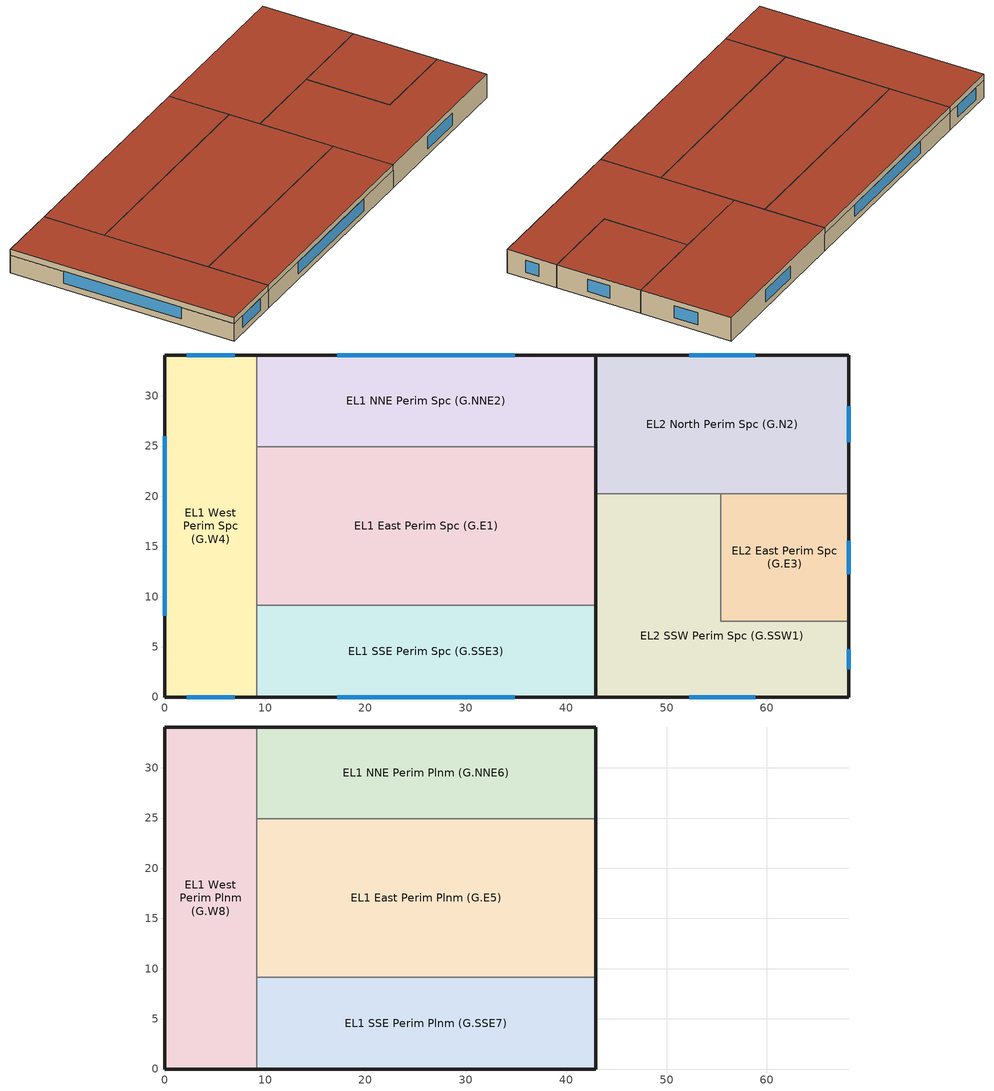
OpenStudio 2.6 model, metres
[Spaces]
EL1 East Perim Spc (G.E1)
 floor ground: 42.93,24.94 42.93,9.13 9.14,9.13 9.14,24.94 z0
 wall outside: 42.93,9.13 42.93,24.94 z0:2.74
 wall to EL1 NNE Perim Spc (G.NNE2): 42.93,24.94 9.14,24.94 z0:2.74
 wall to EL1 West Perim Spc (G.W4): 9.14,24.94 9.14,9.13 z0:2.74
 wall to EL1 SSE Perim Spc (G.SSE3): 9.14,9.13 42.93,9.13 z0:2.74
EL1 NNE Perim Spc (G.NNE2)
 floor ground: 42.93,34.08 42.93,24.94 9.14,24.94 9.14,34.08 z0
 wall outside: 42.93,24.94 42.93,34.08 9.14,34.08 z0:2.74
 wall to EL1 West Perim Spc (G.W4): 9.14,34.08 9.14,24.94 z0:2.74
 window: 34.89,34.08 17.19,34.08 z0.91:2.74
EL1 West Perim Spc (G.W4)
 floor ground: 9.14,34.08 9.14,0 0,0 0,34.08 z0
 wall outside: 9.14,34.08 0,34.08 0,0 9.14,0 z0:2.74
 wall to EL1 SSE Perim Spc (G.SSE3): 9.14,0 9.14,9.13 z0:2.74
 window: 2.18,0 6.97,0 / 6.97,34.08 2.18,34.08 / 0,25.97 0,8.11 z0.91:2.74
EL1 SSE Perim Spc (G.SSE3)
 floor ground: 42.93,9.13 42.93,0 9.14,0 9.14,9.13 z0
 wall outside: 9.14,0 42.93,0 42.93,9.13 z0:2.74
 window: 17.19,0 34.89,0 z0.91:2.74
EL2 SSW Perim Spc (G.SSW1)
 floor ground: 55.39,20.28 55.39,7.53 68.15,7.53 68.15,0 42.93,0 42.93,20.28 z0
 wall outside: 42.93,20.28 42.93,0 68.15,0 68.15,7.53 z0:3.66
 wall to EL2 East Perim Spc (G.E3): 68.15,7.53 55.39,7.53 55.39,20.28 z0:3.66
 wall to EL2 North Perim Spc (G.N2): 55.39,20.28 42.93,20.28 z0:3.66
 window: 52.25,0 58.84,0 / 68.15,2.78 68.15,4.75 z0.91:2.82
 roof outside: 68.15,0 68.15,7.53 55.39,7.53 55.39,20.28 42.93,20.28 42.93,0 z3.66
EL2 East Perim Spc (G.E3)
 floor ground: 68.15,20.28 68.15,7.53 55.39,7.53 55.39,20.28 z0
 wall outside: 68.15,7.53 68.15,20.28 z0:3.66
 wall to EL2 North Perim Spc (G.N2): 68.15,20.28 55.39,20.28 z0:3.66
 window: 68.15,12.24 68.15,15.57 z0.91:2.82
 roof outside: 68.15,7.53 68.15,20.28 55.39,20.28 55.39,7.53 z3.66
EL2 North Perim Spc (G.N2)
 floor ground: 68.15,34.08 68.15,20.28 42.93,20.28 42.93,34.08 z0
 wall outside: 68.15,20.28 68.15,34.08 42.93,34.08 42.93,20.28 z0:3.66
 window: 58.84,34.08 52.25,34.08 / 68.15,25.37 68.15,28.98 z0.91:2.82
 roof outside: 68.15,20.28 68.15,34.08 42.93,34.08 42.93,20.28 z3.66
EL1 East Perim Plnm (G.E5)
 floor to EL1 East Perim Spc (G.E1): 42.93,24.94 42.93,9.13 9.14,9.13 9.14,24.94 z2.74
 wall outside: 42.93,9.13 42.93,24.94 z2.74:3.66
 wall to EL1 NNE Perim Plnm (G.NNE6): 42.93,24.94 9.14,24.94 z2.74:3.66
 wall to EL1 West Perim Plnm (G.W8): 9.14,24.94 9.14,9.13 z2.74:3.66
 wall to EL1 SSE Perim Plnm (G.SSE7): 9.14,9.13 42.93,9.13 z2.74:3.66
 roof outside: 42.93,9.13 42.93,24.94 9.14,24.94 9.14,9.13 z3.66
EL1 NNE Perim Plnm (G.NNE6)
 floor to EL1 NNE Perim Spc (G.NNE2): 42.93,34.08 42.93,24.94 9.14,24.94 9.14,34.08 z2.74
 wall outside: 42.93,24.94 42.93,34.08 9.14,34.08 z2.74:3.66
 wall to EL1 West Perim Plnm (G.W8): 9.14,34.08 9.14,24.94 z2.74:3.66
 roof outside: 42.93,24.94 42.93,34.08 9.14,34.08 9.14,24.94 z3.66
EL1 SSE Perim Plnm (G.SSE7)
 floor to EL1 SSE Perim Spc (G.SSE3): 42.93,9.13 42.93,0 9.14,0 9.14,9.13 z2.74
 wall outside: 9.14,0 42.93,0 42.93,9.13 z2.74:3.66
 wall to EL1 West Perim Plnm (G.W8): 9.14,9.13 9.14,0 z2.74:3.66
 roof outside: 42.93,0 42.93,9.13 9.14,9.13 9.14,0 z3.66
EL1 West Perim Plnm (G.W8)
 floor to EL1 West Perim Spc (G.W4): 9.14,34.08 9.14,0 0,0 0,34.08 z2.74
 wall outside: 9.14,34.08 0,34.08 0,0 9.14,0 z2.74:3.66
 roof outside: 9.14,0 9.14,34.08 0,34.08 0,0 z3.66
[Building]
DEER_EPr: Standards Number of Stories=2; Standards Number of Above Ground Stories=2
[Site]
Site 1
[ClimateZones]
Climate Zone Institution Name 2=CEC; Climate Zone Document Name 2=California Climate Zone Descriptions; Climate Zone Document Year 2=1995
[BuildingStory]
EL1 Ground Flr; EL2 Ground Flr
[Space]
Name | Space Type | Building Story | Thermal Zone | Part of Total Floor Area
EL1 East Perim Spc (G.E1) | Classroom | EL1 Ground Flr | EL1 East Perim Spc (G.E1) ZN
EL1 NNE Perim Spc (G.NNE2) | Classroom | EL1 Ground Flr | EL1 NNE Perim Spc (G.NNE2) ZN
EL1 SSE Perim Spc (G.SSE3) | Classroom | EL1 Ground Flr | EL1 SSE Perim Spc (G.SSE3) ZN
EL1 West Perim Spc (G.W4) | Classroom | EL1 Ground Flr | EL1 West Perim Spc (G.W4) ZN
EL1 East Perim Plnm (G.E5) | Plenum | EL1 Ground Flr | EL1 East Perim Plnm (G.E5) ZN | No
EL1 NNE Perim Plnm (G.NNE6) | Plenum | EL1 Ground Flr | EL1 NNE Perim Plnm (G.NNE6) ZN | No
EL1 SSE Perim Plnm (G.SSE7) | Plenum | EL1 Ground Flr | EL1 SSE Perim Plnm (G.SSE7) ZN | No
EL1 West Perim Plnm (G.W8) | Plenum | EL1 Ground Flr | EL1 West Perim Plnm (G.W8) ZN | No
EL2 SSW Perim Spc (G.SSW1) | Dining | EL2 Ground Flr | EL2 SSW Perim Spc (G.SSW1) ZN
EL2 North Perim Spc (G.N2) | Gymnasium | EL2 Ground Flr | EL2 North Perim Spc (G.N2) ZN
EL2 East Perim Spc (G.E3) | Kitchen | EL2 Ground Flr | EL2 East Perim Spc (G.E3) ZN
[SpaceType] Standards Building Type=EPr
Name | Standards Space Type
Classroom | Classroom
Dining | Dining
Gymnasium | Gymnasium
Kitchen | Kitchen
Plenum | Plenum
[ThermalZone] Use Ideal Air Loads=No
EL1 East Perim Spc (G.E1) ZN; EL2 SSW Perim Spc (G.SSW1) ZN; EL1 NNE Perim Spc (G.NNE2) ZN; EL1 East Perim Plnm (G.E5) ZN; EL1 SSE Perim Spc (G.SSE3) ZN; EL1 West Perim Plnm (G.W8) ZN; EL1 SSE Perim Plnm (G.SSE7) ZN; EL1 NNE Perim Plnm (G.NNE6) ZN; EL1 West Perim Spc (G.W4) ZN; EL2 North Perim Spc (G.N2) ZN; EL2 East Perim Spc (G.E3) ZN
[Sizing:Zone] Zone Cooling Design Supply Air Temperature Input Method=SupplyAirTemperature; Zone Cooling Design Supply Air Temperature {C}=14; Zone Cooling Design Supply Air Temperature Difference {deltaC}=11.11; Zone Heating Design Supply Air Temperature Input Method=SupplyAirTemperature; Zone Heating Design Supply Air Temperature {C}=40; Zone Heating Design Supply Air Temperature Difference {deltaC}=11.11; Zone Cooling Design Supply Air Humidity Ratio {kg-H2O/kg-air}=0.0085; Zone Heating Design Supply Air Humidity Ratio {kg-H2O/kg-air}=0.008; Cooling Design Air Flow Method=DesignDay; Heating Design Air Flow Method=DesignDay; Account for Dedicated Outdoor Air System=No; Dedicated Outdoor Air System Control Strategy=NeutralSupplyAir; Dedicated Outdoor Air Low Setpoint Temperature for Design {C}=autosize; Dedicated Outdoor Air High Setpoint Temperature for Design {C}=autosize
EL1 East Perim Spc (G.E1) ZN; EL2 SSW Perim Spc (G.SSW1) ZN; EL1 NNE Perim Spc (G.NNE2) ZN; EL1 East Perim Plnm (G.E5) ZN; EL1 SSE Perim Spc (G.SSE3) ZN; EL1 West Perim Plnm (G.W8) ZN; EL1 SSE Perim Plnm (G.SSE7) ZN; EL1 NNE Perim Plnm (G.NNE6) ZN; EL1 West Perim Spc (G.W4) ZN; EL2 North Perim Spc (G.N2) ZN; EL2 East Perim Spc (G.E3) ZN
